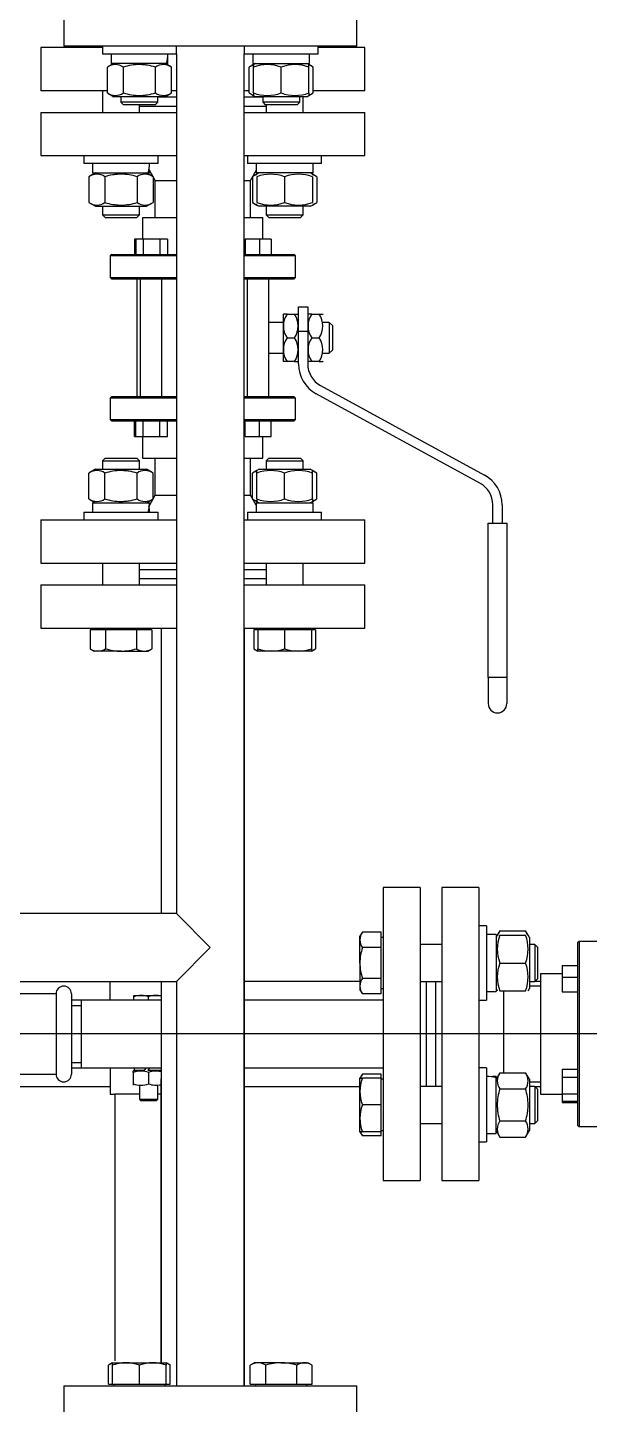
# Model space of a CAD drawing. Extents: x -681219 to -550379, y -242630 to -158199.
# Drawn here: x -635917 to -635577, y -178615 to -177781 of the extents above; entities that cross this region are included whole.
import ezdxf
from ezdxf.lldxf.tags import DXFTag

# ---------------------------------------------------------------- set-up
doc = ezdxf.new("R2010")
doc.units = 0
doc.header["$LTSCALE"] = 1000
for name, color, linetype in [('$TD_AUDIT_GENERATED_(352)', 7, 'CONTINUOUS'), ('$TD_AUDIT_GENERATED_(3BB)', 7, 'CONTINUOUS'), ('$TD_AUDIT_GENERATED_(65C)', 7, 'CONTINUOUS'), ('$TD_AUDIT_GENERATED_(71F)', 7, 'CONTINUOUS'), ('05R22-3', 7, 'CONTINUOUS'), ('12_GB93', 7, 'CONTINUOUS'), ('12_GB97.1', 7, 'CONTINUOUS'), ('6_GB93', 7, 'CONTINUOUS'), ('Default', 7, 'CONTINUOUS'), ('DN15-PN1.6_GB911', 7, 'CONTINUOUS'), ('DN15_GB3289.10_A', 7, 'CONTINUOUS'), ('DN15_GB3289.2_A', 7, 'CONTINUOUS'), ('DN20-PN1.6_GB911', 7, 'CONTINUOUS'), ('M12_GB6170', 7, 'CONTINUOUS'), ('M12×50_GB5782', 7, 'CONTINUOUS'), ('M12×55_GB5782', 7, 'CONTINUOUS'), ('M6_GB6170', 7, 'CONTINUOUS'), ('M6×30_GB5782', 7, 'CONTINUOUS'), ('MYGL011000391', 7, 'CONTINUOUS'), ('MYGL165_070101', 7, 'CONTINUOUS'), ('MYGL165_070102', 7, 'CONTINUOUS'), ('MYGL165_080101', 7, 'CONTINUOUS'), ('球阀DN15法兰不锈钢', 7, 'CONTINUOUS'), ('球阀DN20法兰不锈钢', 7, 'CONTINUOUS')]:
    doc.layers.add(name, color=color, linetype=linetype)
tags = doc.linetypes.add('CENTER2', pattern=[28.575, 19.05, -3.175, 3.175, -3.175]).pattern_tags.tags
tags[10:11] = [DXFTag(74, 4), DXFTag(75, 0), DXFTag(340, '0'), DXFTag(46, 0.0), DXFTag(50, 0.0), DXFTag(44, 0.0), DXFTag(45, 0.0)]
tags[8:9] = [DXFTag(74, 4), DXFTag(75, 0), DXFTag(340, '0'), DXFTag(46, 0.0), DXFTag(50, 0.0), DXFTag(44, 0.0), DXFTag(45, 0.0)]
tags[6:7] = [DXFTag(74, 4), DXFTag(75, 0), DXFTag(340, '0'), DXFTag(46, 0.0), DXFTag(50, 0.0), DXFTag(44, 0.0), DXFTag(45, 0.0)]
tags[4:5] = [DXFTag(74, 4), DXFTag(75, 0), DXFTag(340, '0'), DXFTag(46, 0.0), DXFTag(50, 0.0), DXFTag(44, 0.0), DXFTag(45, 0.0)]

# ---------------------------------------------------------------- blocks, each defined once
blk = doc.blocks.new('SEANNOT_GROUP57')
at = {"layer": 'Default', "color": 7, "linetype": 'CENTER2'}
blk.add_line((634.561, 521.491), (277.05, 521.491), dxfattribs=at)

msp = doc.modelspace()

# ---------------------------------------------------------------- linework, layer by layer
at = {"layer": '$TD_AUDIT_GENERATED_(352)', "color": 7, "linetype": 'Continuous'}
for p, q in [((-635849.3965, -178427.0186), (-635864.3592, -178427.0186)), ((-635864.3592, -178427.0186), (-635864.3592, -178588.597)), ((-635836.3041, -178427.0186), (-635838.1744, -178427.0186))]:
    msp.add_line(p, q, dxfattribs=at)
at = {"layer": '$TD_AUDIT_GENERATED_(3BB)', "color": 7, "linetype": 'Continuous'}
for p, q in [((-635867.1647, -178369.9732), (-635867.1647, -178358.7512)), ((-635867.1647, -178411.1207), (-635867.1647, -178427.0186)), ((-635867.1647, -178427.0186), (-635864.3592, -178427.0186))]:
    msp.add_line(p, q, dxfattribs=at)
at = {"layer": '$TD_AUDIT_GENERATED_(65C)', "color": 7, "linetype": 'Continuous'}
for p, q in [((-635715.6671, -178358.7512), (-635785.6747, -178358.7512)), ((-635606.2522, -178358.7512), (-635609.658, -178358.7512)), ((-635985.9313, -178422.3427), (-635867.1647, -178422.3427)), ((-635785.6747, -178422.3427), (-635715.6671, -178422.3427)), ((-635609.658, -178422.3427), (-635606.2522, -178422.3427))]:
    msp.add_line(p, q, dxfattribs=at)
at = {"layer": '$TD_AUDIT_GENERATED_(71F)', "color": 7, "linetype": 'Continuous'}
for p, q in [((-635836.1739, -178369.9732), (-635890.544, -178369.9732)), ((-635884.5589, -178411.1207), (-635884.5589, -178369.9732)), ((-635701.6396, -178369.9732), (-635785.6747, -178369.9732)), ((-635890.544, -178373.2463), (-635884.5589, -178373.2463)), ((-635890.544, -178407.8476), (-635884.5589, -178407.8476)), ((-635890.544, -178411.1207), (-635836.1739, -178411.1207)), ((-635785.6747, -178411.1207), (-635701.6396, -178411.1207))]:
    msp.add_line(p, q, dxfattribs=at)
at = {"layer": '05R22-3', "color": 7, "linetype": 'Continuous'}
for p, q in [((-635871.805, -177792.9731), (-635909.1172, -177792.9731)), ((-635909.1172, -177792.9731), (-635909.1172, -177819.1579)), ((-635712.7315, -177792.9731), (-635740.9523, -177792.9731)), ((-635712.7315, -177819.1579), (-635712.7315, -177792.9731)), ((-635868.7986, -177819.1579), (-635909.1172, -177819.1579)), ((-635826.9524, -177819.1579), (-635829.9232, -177819.1579)), ((-635782.8341, -177819.1579), (-635785.8049, -177819.1579)), ((-635712.7315, -177819.1579), (-635743.9587, -177819.1579)), ((-635826.9524, -177822.8986), (-635838.1388, -177822.8986)), ((-635774.6184, -177822.8986), (-635785.8049, -177822.8986))]:
    msp.add_line(p, q, dxfattribs=at)
at = {"layer": '12_GB93', "color": 7, "linetype": 'Continuous'}
for p, q in [((-635866.568, -177796.7138), (-635866.568, -177802.5119)), ((-635832.8808, -177802.5119), (-635866.568, -177802.5119)), ((-635832.1747, -177802.5119), (-635832.8808, -177802.5119)), ((-635832.1537, -177801.6628), (-635832.1537, -177796.7138)), ((-635832.1537, -177802.5119), (-635832.1537, -177801.6628)), ((-635780.6035, -177796.7138), (-635780.6035, -177802.5119)), ((-635780.6035, -177802.5119), (-635746.1893, -177802.5119)), ((-635746.1893, -177802.5119), (-635746.1893, -177796.7138)), ((-635877.7264, -177863.1109), (-635877.7264, -177868.909)), ((-635877.7264, -177868.909), (-635844.0391, -177868.909)), ((-635843.3331, -177868.909), (-635844.0391, -177868.909)), ((-635843.3121, -177868.0599), (-635843.3121, -177867.3578)), ((-635843.3121, -177868.909), (-635843.3121, -177868.0599)), ((-635778.5366, -177863.1109), (-635778.5366, -177868.909)), ((-635744.1223, -177868.909), (-635778.5366, -177868.909)), ((-635744.1223, -177868.909), (-635744.1223, -177863.1109)), ((-635877.7264, -178068.6613), (-635843.3121, -178068.6613)), ((-635877.7264, -178068.6613), (-635877.7264, -178074.4594)), ((-635844.9954, -178068.6613), (-635844.0391, -178068.6613)), ((-635843.3121, -178070.2125), (-635843.3121, -178068.6613)), ((-635778.5366, -178068.6613), (-635744.1223, -178068.6613)), ((-635778.5366, -178068.6613), (-635778.5366, -178074.4594)), ((-635744.1223, -178074.4594), (-635744.1223, -178068.6613)), ((-635843.3121, -178074.4594), (-635843.3121, -178073.6103)), ((-635633.1851, -178330.3576), (-635638.9831, -178330.3576)), ((-635633.1851, -178330.3576), (-635633.1851, -178364.7718)), ((-635638.9831, -178364.7718), (-635633.1851, -178364.7718)), ((-635633.1851, -178416.3221), (-635634.0342, -178416.3221)), ((-635633.1851, -178416.343), (-635633.1851, -178417.0491)), ((-635633.1851, -178450.7363), (-635633.1851, -178417.0491)), ((-635638.9831, -178450.7363), (-635633.1851, -178450.7363))]:
    msp.add_line(p, q, dxfattribs=at)
for centre, start, end in [((-635849.3609, -177797.5629), 343.285053, 2.8284743), ((-635849.3609, -177801.6628), 357.1715257, 6.8420175), ((-635860.5192, -177863.96), 343.285053, 2.8284743), ((-635860.5192, -177868.0599), 357.1715257, 6.8420175), ((-635860.5192, -178069.5104), 343.285053, 2.8284743), ((-635860.5192, -178073.6103), 357.1715257, 9.8583984), ((-635638.134, -178433.5292), 73.285053, 92.8284743), ((-635634.0342, -178433.5292), 87.1715257, 96.8420174)]:
    msp.add_arc(centre, 17.2071, start, end, dxfattribs=at)
at = {"layer": '12_GB97.1', "color": 7, "linetype": 'Continuous'}
for p, q in [((-635871.805, -177792.038), (-635871.805, -177796.7138)), ((-635826.9168, -177796.7138), (-635826.9168, -177792.038)), ((-635785.8405, -177792.038), (-635785.8405, -177796.7138)), ((-635740.9523, -177796.7138), (-635740.9523, -177792.038)), ((-635871.805, -177796.7138), (-635826.9168, -177796.7138)), ((-635785.8405, -177796.7138), (-635740.9523, -177796.7138)), ((-635882.9633, -177858.4351), (-635882.9633, -177863.1109)), ((-635838.0751, -177863.1109), (-635838.0751, -177858.4351)), ((-635783.7735, -177858.4351), (-635783.7735, -177863.1109)), ((-635738.8854, -177863.1109), (-635738.8854, -177858.4351)), ((-635838.0751, -177863.1109), (-635882.9633, -177863.1109)), ((-635738.8854, -177863.1109), (-635783.7735, -177863.1109)), ((-635738.8854, -177863.1109), (-635744.1223, -177863.1109)), ((-635882.9633, -178074.4594), (-635838.0751, -178074.4594)), ((-635882.9633, -178074.4594), (-635882.9633, -178079.1352)), ((-635838.0751, -178079.1352), (-635838.0751, -178074.4594)), ((-635783.7735, -178074.4594), (-635738.8854, -178074.4594)), ((-635783.7735, -178074.4594), (-635783.7735, -178079.1352)), ((-635738.8854, -178079.1352), (-635738.8854, -178074.4594)), ((-635638.9831, -178325.1206), (-635643.659, -178325.1206)), ((-635638.9831, -178325.1206), (-635638.9831, -178330.3576)), ((-635638.9831, -178325.1206), (-635638.9831, -178370.0088)), ((-635643.659, -178370.0088), (-635638.9831, -178370.0088)), ((-635638.9831, -178411.0851), (-635643.659, -178411.0851)), ((-635638.9831, -178411.0851), (-635638.9831, -178455.9733)), ((-635643.659, -178455.9733), (-635638.9831, -178455.9733))]:
    msp.add_line(p, q, dxfattribs=at)
at = {"layer": '6_GB93', "color": 7, "linetype": 'Continuous'}
for p, q in [((-635852.4825, -178411.1207), (-635852.4825, -178412.4299)), ((-635852.4825, -178412.4299), (-635846.3397, -178412.4299)), ((-635846.3397, -178412.4299), (-635845.0305, -178411.1207)), ((-635842.9145, -178411.1207), (-635844.2237, -178412.4299)), ((-635844.2237, -178412.4299), (-635836.1739, -178412.4299))]:
    msp.add_line(p, q, dxfattribs=at)
at = {"layer": 'DN15-PN1.6_GB911', "color": 7, "linetype": 'Continuous'}
for p, q in [((-635895.2198, -177769.5939), (-635895.2198, -177792.038)), ((-635717.5375, -177792.038), (-635717.5375, -177769.5939)), ((-635717.5375, -177792.038), (-635895.2198, -177792.038)), ((-635701.6396, -178301.7058), (-635701.6396, -178479.3881)), ((-635679.1955, -178301.7058), (-635701.6396, -178301.7058)), ((-635679.1955, -178301.7058), (-635679.1955, -178479.3881)), ((-635675.4548, -178358.7512), (-635675.4548, -178422.3427)), ((-635701.6396, -178479.3881), (-635679.1955, -178479.3881)), ((-635895.2198, -178603.7658), (-635717.5375, -178603.7658)), ((-635895.2198, -178603.7658), (-635895.2198, -178626.2099)), ((-635717.5375, -178626.2099), (-635717.5375, -178603.7658))]:
    msp.add_line(p, q, dxfattribs=at)
at = {"layer": 'DN15_GB3289.10_A', "color": 7, "linetype": 'Continuous'}
for p, q in [((-635899.8957, -178366.2325), (-635941.0432, -178366.2325)), ((-635899.8957, -178366.2325), (-635899.8957, -178414.8614)), ((-635890.544, -178366.2325), (-635890.544, -178414.8614)), ((-635941.0432, -178414.8614), (-635899.8957, -178414.8614))]:
    msp.add_line(p, q, dxfattribs=at)
for centre, start, end in [((-635895.2198, -178366.2325), 0, 180), ((-635895.2198, -178414.8614), 180, 0)]:
    msp.add_arc(centre, 4.6759, start, end, dxfattribs=at)
at = {"layer": 'DN15_GB3289.2_A', "color": 7, "linetype": 'Continuous'}
for centre, start, end in [((-635895.2198, -178366.2325), 0, 180), ((-635895.2198, -178414.8614), 180, 0)]:
    msp.add_arc(centre, 4.6759, start, end, dxfattribs=at)
at = {"layer": 'DN20-PN1.6_GB911', "color": 7, "linetype": 'Continuous'}
for p, q in [((-635909.1172, -178118.4124), (-635826.9524, -178118.4124)), ((-635909.1172, -178118.4124), (-635909.1172, -178144.5972)), ((-635849.2972, -178114.6717), (-635826.9524, -178114.6717)), ((-635785.8049, -178114.6717), (-635772.5515, -178114.6717)), ((-635785.8049, -178118.4124), (-635712.7315, -178118.4124)), ((-635712.7315, -178144.5972), (-635712.7315, -178118.4124)), ((-635909.1172, -178144.5972), (-635826.9524, -178144.5972)), ((-635785.8049, -178144.5972), (-635712.7315, -178144.5972))]:
    msp.add_line(p, q, dxfattribs=at)
at = {"layer": 'M12_GB6170', "color": 7, "linetype": 'Continuous'}
for p, q in [((-635864.8847, -177802.5119), (-635868.7986, -177804.7716)), ((-635829.9232, -177804.7716), (-635833.837, -177802.5119)), ((-635780.2295, -177803.2678), (-635782.8341, -177804.7716)), ((-635778.9202, -177802.5119), (-635780.2295, -177803.2678)), ((-635780.2295, -177804.7714), (-635780.2295, -177803.2678)), ((-635746.5633, -177803.2678), (-635747.8726, -177802.5119)), ((-635746.5633, -177804.7714), (-635746.5633, -177803.2678)), ((-635743.9587, -177804.7716), (-635746.5633, -177803.2678)), ((-635868.7986, -177820.4518), (-635868.7986, -177804.7716)), ((-635859.0797, -177820.452), (-635859.0797, -177804.7714)), ((-635839.642, -177820.452), (-635839.642, -177804.7714)), ((-635829.9232, -177820.4518), (-635829.9232, -177804.7716)), ((-635782.8341, -177820.4518), (-635782.8341, -177804.7716)), ((-635780.2295, -177820.452), (-635780.2295, -177804.7714)), ((-635763.3964, -177820.4518), (-635763.3964, -177804.7716)), ((-635746.5633, -177820.452), (-635746.5633, -177804.7714)), ((-635743.9587, -177820.4518), (-635743.9587, -177804.7716)), ((-635868.7986, -177820.4518), (-635864.8847, -177822.7115)), ((-635833.837, -177822.7115), (-635864.8847, -177822.7115)), ((-635833.837, -177822.7115), (-635829.9232, -177820.4518)), ((-635782.8341, -177820.4518), (-635780.2295, -177821.9556)), ((-635780.2295, -177820.452), (-635780.2295, -177821.9556)), ((-635780.2295, -177821.9556), (-635778.9202, -177822.7115)), ((-635747.8726, -177822.7115), (-635778.9202, -177822.7115)), ((-635747.8726, -177822.7115), (-635746.5633, -177821.9556)), ((-635746.5633, -177821.9556), (-635743.9587, -177820.4518)), ((-635746.5633, -177820.452), (-635746.5633, -177821.9556)), ((-635876.0431, -177868.909), (-635879.957, -177871.1687)), ((-635841.0815, -177871.1687), (-635844.9954, -177868.909)), ((-635778.1625, -177869.6649), (-635780.6384, -177871.0944)), ((-635776.8533, -177868.909), (-635778.1625, -177869.6649)), ((-635744.4964, -177869.6649), (-635745.8056, -177868.909)), ((-635741.8917, -177871.1687), (-635744.4964, -177869.6649)), ((-635879.957, -177871.1687), (-635879.957, -177886.8489)), ((-635870.2381, -177871.1685), (-635870.2381, -177886.8491)), ((-635850.8004, -177871.1685), (-635850.8004, -177886.8491)), ((-635841.0815, -177871.1687), (-635841.0815, -177886.8489)), ((-635780.7672, -177871.3233), (-635780.7672, -177886.8489)), ((-635778.1625, -177871.1685), (-635778.1625, -177886.8491)), ((-635761.3294, -177871.1687), (-635761.3294, -177886.8489)), ((-635744.4964, -177871.1685), (-635744.4964, -177886.8491)), ((-635741.8917, -177871.1687), (-635741.8917, -177886.8489)), ((-635879.957, -177886.8489), (-635876.0431, -177889.1086)), ((-635844.9954, -177889.1086), (-635841.0815, -177886.8489)), ((-635780.7672, -177886.8489), (-635778.1625, -177888.3527)), ((-635744.4964, -177888.3527), (-635741.8917, -177886.8489)), ((-635876.0431, -177889.1086), (-635844.9954, -177889.1086)), ((-635778.1625, -177888.3527), (-635776.8533, -177889.1086)), ((-635745.8056, -177889.1086), (-635776.8533, -177889.1086)), ((-635745.8056, -177889.1086), (-635744.4964, -177888.3527)), ((-635876.0431, -178048.4617), (-635879.957, -178050.7214)), ((-635879.957, -178066.4016), (-635879.957, -178050.7214)), ((-635876.0431, -178048.4617), (-635844.9954, -178048.4617)), ((-635870.2381, -178066.4018), (-635870.2381, -178050.7212)), ((-635850.8004, -178066.4018), (-635850.8004, -178050.7212)), ((-635841.0815, -178050.7214), (-635844.9954, -178048.4617)), ((-635841.0815, -178066.4016), (-635841.0815, -178050.7214)), ((-635778.1625, -178049.2176), (-635780.7672, -178050.7214)), ((-635780.7672, -178066.247), (-635780.7672, -178050.7214)), ((-635776.8533, -178048.4617), (-635778.1625, -178049.2176)), ((-635778.1625, -178050.7212), (-635778.1625, -178049.2176)), ((-635778.1625, -178066.4018), (-635778.1625, -178050.7212)), ((-635776.8533, -178048.4617), (-635745.8056, -178048.4617)), ((-635761.3294, -178066.4016), (-635761.3294, -178050.7214)), ((-635744.4964, -178049.2176), (-635745.8056, -178048.4617)), ((-635744.4964, -178050.7212), (-635744.4964, -178049.2176)), ((-635741.8917, -178050.7214), (-635744.4964, -178049.2176)), ((-635744.4964, -178066.4018), (-635744.4964, -178050.7212)), ((-635741.8917, -178066.4016), (-635741.8917, -178050.7214)), ((-635879.957, -178066.4016), (-635876.0431, -178068.6613)), ((-635844.9954, -178068.6613), (-635841.0815, -178066.4016)), ((-635780.6384, -178066.4759), (-635778.1625, -178067.9054)), ((-635778.1625, -178066.4018), (-635778.1625, -178067.9054)), ((-635778.1625, -178067.9054), (-635776.8533, -178068.6613)), ((-635745.8056, -178068.6613), (-635744.4964, -178067.9054)), ((-635744.4964, -178067.9054), (-635741.8917, -178066.4016)), ((-635744.4964, -178066.4018), (-635744.4964, -178067.9054)), ((-635630.9253, -178328.127), (-635632.4292, -178330.7316)), ((-635630.9253, -178328.127), (-635615.2452, -178328.127)), ((-635613.7413, -178330.7316), (-635615.2452, -178328.127)), ((-635632.4292, -178330.7316), (-635633.1851, -178332.0409)), ((-635630.9256, -178330.7316), (-635615.2449, -178330.7316)), ((-635612.9854, -178332.0409), (-635613.7413, -178330.7316)), ((-635612.9854, -178332.0409), (-635612.9854, -178363.0885)), ((-635630.9253, -178347.5647), (-635615.2452, -178347.5647)), ((-635633.1851, -178363.0885), (-635632.4292, -178364.3978)), ((-635630.9256, -178364.3978), (-635615.2449, -178364.3978)), ((-635613.7413, -178364.3978), (-635612.9854, -178363.0885)), ((-635630.9253, -178414.0915), (-635633.1851, -178418.0054)), ((-635630.9253, -178414.0915), (-635615.2452, -178414.0915)), ((-635612.9854, -178418.0054), (-635615.2452, -178414.0915)), ((-635612.9854, -178418.0054), (-635612.9854, -178449.053)), ((-635630.9256, -178423.8103), (-635615.2449, -178423.8103)), ((-635630.9256, -178443.2481), (-635615.2449, -178443.2481)), ((-635633.1851, -178449.053), (-635630.9253, -178452.9669)), ((-635630.9253, -178452.9669), (-635615.2452, -178452.9669)), ((-635615.2452, -178452.9669), (-635612.9854, -178449.053))]:
    msp.add_line(p, q, dxfattribs=at)
for centre, radius, start, end in [((-635863.939, -177811.9871), 8.6994, 56.0428623, 123.9600488), ((-635834.7828, -177811.9871), 8.6994, 56.0398026, 123.9572863), ((-635777.9745, -177811.9871), 8.6994, 102.6692235, 123.9600488), ((-635771.8133, -177827.7897), 24.5087, 69.9144081, 110.0839111), ((-635754.9795, -177827.7898), 24.5088, 69.9161491, 110.0855317), ((-635748.8183, -177811.9871), 8.6994, 56.0398026, 74.7226153), ((-635863.939, -177813.2363), 8.6994, 236.0398026, 303.9572863), ((-635834.7828, -177813.2363), 8.6994, 236.0428623, 303.9600488), ((-635777.9745, -177813.2363), 8.6994, 236.0398026, 251.9737368), ((-635771.8133, -177797.4336), 24.5088, 249.9161491, 290.0855317), ((-635754.9795, -177797.4337), 24.5087, 249.9144081, 290.0839111), ((-635748.8183, -177813.2363), 8.6994, 285.2184712, 303.9600488), ((-635875.0973, -177878.3842), 8.6994, 56.0428623, 123.9600488), ((-635845.9411, -177878.3842), 8.6994, 56.0398026, 123.9572863), ((-635775.9076, -177878.3842), 8.6994, 106.125317, 123.9600488), ((-635769.7463, -177894.1868), 24.5087, 69.9144081, 110.0839111), ((-635752.9126, -177894.1869), 24.5088, 69.9161491, 110.0855317), ((-635746.7513, -177878.3842), 8.6994, 56.0398026, 74.7226153), ((-635875.0973, -177879.6334), 8.6994, 236.0398026, 303.9572863), ((-635845.9411, -177879.6334), 8.6994, 236.0428623, 303.9600488), ((-635775.9076, -177879.6334), 8.6994, 236.0398026, 254.7226153), ((-635769.7463, -177863.8307), 24.5088, 249.9161491, 290.0855317), ((-635752.9126, -177863.8308), 24.5087, 249.9144081, 290.0839111), ((-635746.7513, -177879.6334), 8.6994, 288.3903207, 303.9600488), ((-635875.0973, -178057.9369), 8.6994, 56.0428623, 123.9600488), ((-635845.9411, -178057.9369), 8.6994, 56.0398026, 123.9572863), ((-635775.9076, -178057.9369), 8.6994, 108.3903207, 123.9600488), ((-635769.7463, -178073.7395), 24.5087, 69.9144081, 110.0839111), ((-635752.9126, -178073.7396), 24.5088, 69.9161491, 110.0855317), ((-635746.7513, -178057.9369), 8.6994, 56.0398026, 71.9737368), ((-635875.0973, -178059.1861), 8.6994, 236.0398026, 303.9572863), ((-635845.9411, -178059.1861), 8.6994, 236.0428623, 303.9600488), ((-635775.9076, -178059.1861), 8.6994, 236.0398026, 254.7226153), ((-635769.7463, -178043.3834), 24.5088, 249.9161491, 290.0855317), ((-635752.9126, -178043.3835), 24.5087, 249.9144081, 290.0839111), ((-635746.7513, -178059.1861), 8.6994, 285.6958113, 303.9600488), ((-635623.7099, -178332.9866), 8.6994, 146.0398026, 167.6389832), ((-635622.4607, -178332.9866), 8.6994, 18.3903207, 33.9600488), ((-635607.9071, -178339.1478), 24.5088, 159.9161491, 200.0855317), ((-635638.2633, -178339.1478), 24.5087, 339.9144081, 20.0839111), ((-635607.9072, -178355.9816), 24.5087, 159.9144081, 200.0839111), ((-635638.2634, -178355.9816), 24.5088, 339.9161491, 20.0855317), ((-635623.7099, -178418.9511), 8.6994, 146.0398026, 213.9572863), ((-635622.4607, -178418.9511), 8.6994, 326.0428623, 33.9600488), ((-635623.7098, -178448.1073), 8.6994, 146.0428623, 213.9600488), ((-635622.4606, -178448.1073), 8.6994, 326.0398026, 33.9572863)]:
    msp.add_arc(centre, radius, start, end, dxfattribs=at)
for points, knots in [([(-635839.642, -177804.7714), (-635841.213, -177804.3179), (-635842.8047, -177803.9401), (-635845.2392, -177803.5448), (-635846.0604, -177803.4416), (-635847.713, -177803.3028), (-635848.5368, -177803.2679), (-635851.0006, -177803.2676), (-635852.6327, -177803.4087), (-635855.8795, -177803.9321), (-635857.4989, -177804.315), (-635859.0797, -177804.7714)], [0, 0, 0, 0, 0.25, 0.25, 0.375, 0.375, 0.5, 0.5, 0.75, 0.75, 1, 1, 1, 1]), ([(-635859.0797, -177820.452), (-635857.4989, -177820.9084), (-635855.8795, -177821.2913), (-635852.6327, -177821.8147), (-635851.0006, -177821.9558), (-635848.5368, -177821.9556), (-635847.713, -177821.9206), (-635846.0604, -177821.7818), (-635845.2392, -177821.6786), (-635842.8047, -177821.2833), (-635841.213, -177820.9056), (-635839.642, -177820.452)], [0, 0, 0, 0, 0.25, 0.25, 0.5, 0.5, 0.625, 0.625, 0.75, 0.75, 1, 1, 1, 1]), ([(-635850.8004, -177871.1685), (-635852.3812, -177870.7121), (-635854.0006, -177870.3292), (-635857.2474, -177869.8058), (-635858.8795, -177869.6647), (-635861.3433, -177869.665), (-635862.1671, -177869.6999), (-635863.8197, -177869.8387), (-635864.6409, -177869.9419), (-635867.0754, -177870.3372), (-635868.6671, -177870.7149), (-635870.2381, -177871.1685)], [0, 0, 0, 0, 0.25, 0.25, 0.5, 0.5, 0.625, 0.625, 0.75, 0.75, 1, 1, 1, 1]), ([(-635870.2381, -177886.8491), (-635868.6671, -177887.3027), (-635867.0754, -177887.6804), (-635864.6409, -177888.0757), (-635863.8197, -177888.1789), (-635862.1671, -177888.3177), (-635861.3433, -177888.3526), (-635858.8795, -177888.3529), (-635857.2474, -177888.2118), (-635854.0006, -177887.6884), (-635852.3812, -177887.3055), (-635850.8004, -177886.8491)], [0, 0, 0, 0, 0.25, 0.25, 0.375, 0.375, 0.5, 0.5, 0.75, 0.75, 1, 1, 1, 1]), ([(-635850.8004, -178050.7212), (-635852.3713, -178050.2676), (-635853.9631, -178049.8899), (-635856.3975, -178049.4946), (-635857.2188, -178049.3914), (-635858.8714, -178049.2526), (-635859.6952, -178049.2176), (-635862.1589, -178049.2174), (-635863.7911, -178049.3585), (-635867.0379, -178049.8819), (-635868.6573, -178050.2648), (-635870.2381, -178050.7212)], [0, 0, 0, 0, 0.25, 0.25, 0.375, 0.375, 0.5, 0.5, 0.75, 0.75, 1, 1, 1, 1]), ([(-635870.2381, -178066.4018), (-635868.6573, -178066.8582), (-635867.0379, -178067.2411), (-635863.7911, -178067.7645), (-635862.1589, -178067.9056), (-635859.6952, -178067.9053), (-635858.8714, -178067.8704), (-635857.2188, -178067.7316), (-635856.3975, -178067.6284), (-635853.9631, -178067.2331), (-635852.3713, -178066.8554), (-635850.8004, -178066.4018)], [0, 0, 0, 0, 0.25, 0.25, 0.5, 0.5, 0.625, 0.625, 0.75, 0.75, 1, 1, 1, 1]), ([(-635630.9256, -178423.8103), (-635631.3819, -178425.3911), (-635631.7648, -178427.0106), (-635632.2883, -178430.2573), (-635632.4293, -178431.8895), (-635632.4291, -178434.3532), (-635632.3941, -178435.177), (-635632.2554, -178436.8296), (-635632.1522, -178437.6509), (-635631.7569, -178440.0854), (-635631.3791, -178441.6771), (-635630.9256, -178443.2481)], [0, 0, 0, 0, 0.25, 0.25, 0.5, 0.5, 0.625, 0.625, 0.75, 0.75, 1, 1, 1, 1]), ([(-635615.2449, -178443.2481), (-635614.7914, -178441.6771), (-635614.4136, -178440.0854), (-635614.0183, -178437.6509), (-635613.9151, -178436.8296), (-635613.7764, -178435.177), (-635613.7414, -178434.3532), (-635613.7412, -178431.8895), (-635613.8822, -178430.2573), (-635614.4057, -178427.0106), (-635614.7886, -178425.3911), (-635615.2449, -178423.8103)], [0, 0, 0, 0, 0.25, 0.25, 0.375, 0.375, 0.5, 0.5, 0.75, 0.75, 1, 1, 1, 1])]:
    msp.add_open_spline(points, degree=3, knots=knots, dxfattribs=at)
at = {"layer": 'M12×50_GB5782', "color": 7, "linetype": 'Continuous'}
for p, q in [((-635860.5829, -177822.7115), (-635860.5829, -177826.0033)), ((-635838.1388, -177826.0033), (-635860.5829, -177826.0033)), ((-635860.5829, -177826.0033), (-635859.0118, -177827.5744)), ((-635839.7099, -177827.5744), (-635859.0118, -177827.5744)), ((-635839.7099, -177827.5744), (-635838.1388, -177826.0033)), ((-635838.1388, -177826.0033), (-635838.1388, -177822.7115)), ((-635774.6184, -177822.7115), (-635774.6184, -177826.0033)), ((-635752.1743, -177826.0033), (-635774.6184, -177826.0033)), ((-635774.6184, -177826.0033), (-635773.0473, -177827.5744)), ((-635753.7454, -177827.5744), (-635773.0473, -177827.5744)), ((-635753.7454, -177827.5744), (-635752.1743, -177826.0033)), ((-635752.1743, -177826.0033), (-635752.1743, -177822.7115)), ((-635714.2179, -178328.8332), (-635715.6671, -178331.3433)), ((-635702.7618, -178328.8332), (-635714.2179, -178328.8332)), ((-635702.7618, -178338.199), (-635702.7618, -178328.8332)), ((-635715.6671, -178347.5647), (-635715.6671, -178331.3433)), ((-635701.6396, -178332.0409), (-635702.7618, -178332.0409)), ((-635666.1031, -178336.3427), (-635679.1955, -178336.3427)), ((-635609.6936, -178336.3427), (-635612.9854, -178336.3427)), ((-635609.6936, -178336.3427), (-635609.6936, -178358.7868)), ((-635608.1225, -178337.9138), (-635609.6936, -178336.3427)), ((-635702.7618, -178338.199), (-635714.2181, -178338.199)), ((-635702.7618, -178356.9304), (-635702.7618, -178338.199)), ((-635608.1225, -178337.9138), (-635608.1225, -178357.2157)), ((-635715.6671, -178347.5647), (-635715.6671, -178363.7862)), ((-635702.7618, -178356.9304), (-635714.2181, -178356.9304)), ((-635702.7618, -178366.2962), (-635702.7618, -178356.9304)), ((-635679.1955, -178358.7868), (-635666.1031, -178358.7868)), ((-635612.9854, -178358.7868), (-635609.6936, -178358.7868)), ((-635609.6936, -178358.7868), (-635608.1225, -178357.2157)), ((-635715.6671, -178363.7862), (-635714.2179, -178366.2962)), ((-635702.7618, -178366.2962), (-635714.2179, -178366.2962)), ((-635702.7618, -178363.0885), (-635701.6396, -178363.0885)), ((-635714.2179, -178414.7977), (-635715.6671, -178417.3077)), ((-635715.6671, -178449.7506), (-635715.6671, -178417.3077)), ((-635715.6671, -178417.3077), (-635714.2181, -178417.3077)), ((-635702.7618, -178417.3077), (-635714.2181, -178417.3077)), ((-635702.7618, -178414.7977), (-635714.2179, -178414.7977)), ((-635702.7618, -178417.3077), (-635702.7618, -178414.7977)), ((-635702.7618, -178433.5292), (-635702.7618, -178417.3077)), ((-635701.6396, -178418.0054), (-635702.7618, -178418.0054)), ((-635666.1031, -178422.3071), (-635679.1955, -178422.3071)), ((-635609.6936, -178422.3071), (-635612.9854, -178422.3071)), ((-635609.6936, -178422.3071), (-635609.6936, -178444.7512)), ((-635608.1225, -178423.8782), (-635609.6936, -178422.3071)), ((-635608.1225, -178423.8782), (-635608.1225, -178443.1802)), ((-635702.7618, -178433.5292), (-635714.2179, -178433.5292)), ((-635702.7618, -178449.7506), (-635702.7618, -178433.5292)), ((-635679.1955, -178444.7512), (-635666.1031, -178444.7512)), ((-635612.9854, -178444.7512), (-635609.6936, -178444.7512)), ((-635609.6936, -178444.7512), (-635608.1225, -178443.1802)), ((-635715.6671, -178449.7506), (-635714.2179, -178452.2607)), ((-635714.2181, -178449.7506), (-635715.6671, -178449.7506)), ((-635702.7618, -178449.7506), (-635714.2181, -178449.7506)), ((-635702.7618, -178452.2607), (-635714.2179, -178452.2607)), ((-635702.7618, -178449.053), (-635701.6396, -178449.053)), ((-635702.7618, -178452.2607), (-635702.7618, -178449.7506)), ((-635865.5823, -178589.7382), (-635868.0923, -178591.1874)), ((-635868.0923, -178602.6436), (-635868.0923, -178591.1874)), ((-635865.5823, -178589.7382), (-635833.1394, -178589.7382)), ((-635865.5823, -178591.1872), (-635865.5823, -178589.7382)), ((-635865.5823, -178602.6436), (-635865.5823, -178591.1872)), ((-635849.3609, -178602.6436), (-635849.3609, -178591.1874)), ((-635830.6294, -178591.1874), (-635833.1394, -178589.7382)), ((-635833.1394, -178589.7382), (-635833.1394, -178591.1872)), ((-635833.1394, -178602.6436), (-635833.1394, -178591.1872)), ((-635830.6294, -178602.6436), (-635830.6294, -178591.1874)), ((-635779.6178, -178589.7382), (-635782.1278, -178591.1874)), ((-635782.1278, -178602.6436), (-635782.1278, -178591.1874)), ((-635763.3964, -178589.7382), (-635779.6178, -178589.7382)), ((-635772.7621, -178602.6436), (-635772.7621, -178591.1872)), ((-635763.3964, -178589.7382), (-635747.1749, -178589.7382)), ((-635754.0307, -178602.6436), (-635754.0307, -178591.1872)), ((-635744.6649, -178591.1874), (-635747.1749, -178589.7382)), ((-635744.6649, -178602.6436), (-635744.6649, -178591.1874)), ((-635868.0923, -178602.6436), (-635865.5823, -178602.6436)), ((-635865.5823, -178602.6436), (-635849.3609, -178602.6436)), ((-635864.8847, -178602.6436), (-635864.8847, -178603.7658)), ((-635849.3609, -178602.6436), (-635833.1394, -178602.6436)), ((-635833.837, -178603.7658), (-635833.837, -178602.6436)), ((-635833.1394, -178602.6436), (-635830.6294, -178602.6436)), ((-635782.1278, -178602.6436), (-635772.7621, -178602.6436)), ((-635778.9202, -178602.6436), (-635778.9202, -178603.7658)), ((-635772.7621, -178602.6436), (-635754.0307, -178602.6436)), ((-635754.0307, -178602.6436), (-635744.6649, -178602.6436)), ((-635747.8726, -178603.7658), (-635747.8726, -178602.6436))]:
    msp.add_line(p, q, dxfattribs=at)
for centre, radius, start, end in [((-635707.2646, -178333.5163), 8.3833, 146.0398026, 213.9572862), ((-635707.2646, -178361.6131), 8.3833, 146.0428623, 213.9600488), ((-635692.0361, -178425.4181), 23.6183, 159.9161491, 200.0855316), ((-635707.2646, -178419.4808), 8.3833, 146.0398026, 164.7226159), ((-635692.0361, -178441.6402), 23.6182, 159.9144082, 200.0839111), ((-635707.2646, -178447.5776), 8.3833, 195.2184717, 213.9600488), ((-635863.4093, -178598.1408), 8.3833, 105.2184717, 123.9600488), ((-635857.4719, -178613.3692), 23.6182, 69.9144082, 110.0839111), ((-635841.2498, -178613.3693), 23.6183, 69.9161492, 110.0855316), ((-635835.3125, -178598.1407), 8.3833, 56.0398026, 74.7226159), ((-635777.4448, -178598.1408), 8.3833, 56.0428623, 123.9600488), ((-635749.348, -178598.1407), 8.3833, 56.0398026, 123.9572862)]:
    msp.add_arc(centre, radius, start, end, dxfattribs=at)
for points in [[(-635714.2181, -178338.199), (-635714.6579, -178339.7222), (-635715.0267, -178341.2824), (-635715.5311, -178344.4097), (-635715.6671, -178345.9821), (-635715.6671, -178347.5647)], [(-635715.6671, -178347.5647), (-635715.6671, -178349.1483), (-635715.5273, -178350.7534), (-635715.0194, -178353.8818), (-635714.6553, -178355.4161), (-635714.2181, -178356.9304)], [(-635763.3964, -178589.7382), (-635764.98, -178589.7382), (-635766.5851, -178589.878), (-635769.7135, -178590.3859), (-635771.2477, -178590.75), (-635772.7621, -178591.1872)], [(-635754.0307, -178591.1872), (-635755.5539, -178590.7474), (-635757.114, -178590.3786), (-635760.2413, -178589.8743), (-635761.8137, -178589.7382), (-635763.3964, -178589.7382)]]:
    msp.add_open_spline(points, degree=3, knots=[0, 0, 0, 0, 0.5, 0.5, 1, 1, 1, 1], dxfattribs=at)
at = {"layer": 'M12×55_GB5782', "color": 7, "linetype": 'Continuous'}
for p, q in [((-635876.0431, -177792.038), (-635876.0431, -177792.9731)), ((-635871.7413, -177819.1579), (-635871.7413, -177832.2503)), ((-635849.2972, -177832.2503), (-635849.2972, -177827.5744)), ((-635772.5515, -177827.5744), (-635772.5515, -177832.2503)), ((-635750.1074, -177832.2503), (-635750.1074, -177822.7115)), ((-635871.7413, -177889.1086), (-635871.7413, -177894.2708)), ((-635871.7413, -177894.2708), (-635849.2972, -177894.2708)), ((-635871.7413, -177894.2708), (-635870.1702, -177895.8419)), ((-635850.8683, -177895.8419), (-635849.2972, -177894.2708)), ((-635849.2972, -177894.2708), (-635849.2972, -177889.1086)), ((-635772.5515, -177889.1086), (-635772.5515, -177894.2708)), ((-635772.5515, -177894.2708), (-635750.1074, -177894.2708)), ((-635772.5515, -177894.2708), (-635770.9804, -177895.8419)), ((-635751.6785, -177895.8419), (-635750.1074, -177894.2708)), ((-635750.1074, -177894.2708), (-635750.1074, -177889.1086)), ((-635870.1702, -177895.8419), (-635850.8683, -177895.8419)), ((-635770.9804, -177895.8419), (-635751.6785, -177895.8419)), ((-635870.1702, -178041.7284), (-635871.7413, -178043.2995)), ((-635871.7413, -178043.2995), (-635849.2972, -178043.2995)), ((-635871.7413, -178043.2995), (-635871.7413, -178048.4617)), ((-635870.1702, -178041.7284), (-635850.8683, -178041.7284)), ((-635849.2972, -178043.2995), (-635850.8683, -178041.7284)), ((-635849.2972, -178048.4617), (-635849.2972, -178043.2995)), ((-635770.9804, -178041.7284), (-635772.5515, -178043.2995)), ((-635772.5515, -178043.2995), (-635750.1074, -178043.2995)), ((-635772.5515, -178043.2995), (-635772.5515, -178048.4617)), ((-635770.9804, -178041.7284), (-635751.6785, -178041.7284)), ((-635750.1074, -178043.2995), (-635751.6785, -178041.7284)), ((-635750.1074, -178048.4617), (-635750.1074, -178043.2995)), ((-635871.7413, -178105.32), (-635871.7413, -178118.4124)), ((-635849.2972, -178118.4124), (-635849.2972, -178105.32)), ((-635772.5515, -178105.32), (-635772.5515, -178118.4124)), ((-635750.1074, -178118.4124), (-635750.1074, -178105.32)), ((-635869.885, -178145.7194), (-635879.2507, -178145.7194)), ((-635879.2507, -178145.7194), (-635879.2507, -178157.1755)), ((-635876.0431, -178144.5972), (-635876.0431, -178145.7194)), ((-635869.885, -178145.7194), (-635869.885, -178157.1758)), ((-635851.1535, -178145.7194), (-635869.885, -178145.7194)), ((-635841.7878, -178145.7194), (-635851.1535, -178145.7194)), ((-635851.1535, -178145.7194), (-635851.1535, -178157.1758)), ((-635844.9954, -178145.7194), (-635844.9954, -178144.5972)), ((-635841.7878, -178145.7194), (-635841.7878, -178157.1755)), ((-635777.5509, -178145.7194), (-635780.0609, -178145.7194)), ((-635780.0609, -178145.7194), (-635780.0609, -178157.1755)), ((-635761.3294, -178145.7194), (-635777.5509, -178145.7194)), ((-635777.5509, -178145.7194), (-635777.5509, -178157.1758)), ((-635776.8533, -178144.5972), (-635776.8533, -178145.7194)), ((-635745.108, -178145.7194), (-635761.3294, -178145.7194)), ((-635761.3294, -178145.7194), (-635761.3294, -178157.1755)), ((-635745.8056, -178145.7194), (-635745.8056, -178144.5972)), ((-635745.108, -178145.7194), (-635745.108, -178157.1758)), ((-635742.598, -178145.7194), (-635745.108, -178145.7194)), ((-635742.598, -178145.7194), (-635742.598, -178157.1755)), ((-635879.2507, -178157.1755), (-635876.7407, -178158.6247)), ((-635860.5192, -178158.6247), (-635876.7407, -178158.6247)), ((-635860.5192, -178158.6247), (-635844.2978, -178158.6247)), ((-635844.2978, -178158.6247), (-635841.7878, -178157.1755)), ((-635780.0609, -178157.1755), (-635777.5509, -178158.6247)), ((-635777.5509, -178158.6247), (-635777.5509, -178157.1758)), ((-635745.108, -178158.6247), (-635777.5509, -178158.6247)), ((-635745.108, -178158.6247), (-635742.598, -178157.1755)), ((-635745.108, -178157.1758), (-635745.108, -178158.6247))]:
    msp.add_line(p, q, dxfattribs=at)
for centre, radius, start, end in [((-635874.5677, -178150.2222), 8.3833, 236.0398026, 303.9572862), ((-635846.4708, -178150.2222), 8.3833, 236.0428623, 303.9600488), ((-635775.3779, -178150.2222), 8.3833, 236.0398026, 251.9650924), ((-635769.4405, -178134.9937), 23.6183, 249.9161492, 290.0855316), ((-635753.2184, -178134.9938), 23.6182, 249.9144082, 290.0839111), ((-635747.281, -178150.2222), 8.3833, 285.2184717, 303.9600488)]:
    msp.add_arc(centre, radius, start, end, dxfattribs=at)
for points in [[(-635869.885, -178157.1758), (-635868.3617, -178157.6155), (-635866.8016, -178157.9843), (-635863.6743, -178158.4887), (-635862.1019, -178158.6247), (-635860.5192, -178158.6247)], [(-635860.5192, -178158.6247), (-635858.9356, -178158.6247), (-635857.3305, -178158.4849), (-635854.2021, -178157.977), (-635852.6679, -178157.6129), (-635851.1535, -178157.1758)]]:
    msp.add_open_spline(points, degree=3, knots=[0, 0, 0, 0, 0.5, 0.5, 1, 1, 1, 1], dxfattribs=at)
at = {"layer": 'M6_GB6170', "color": 7, "linetype": 'Continuous'}
for p, q in [((-635852.1085, -178412.4299), (-635853.1371, -178413.0239)), ((-635853.1371, -178413.8592), (-635853.1371, -178413.0239)), ((-635853.1371, -178413.8592), (-635853.1371, -178420.7264)), ((-635853.1371, -178420.7264), (-635853.1371, -178421.5618)), ((-635843.7854, -178413.8593), (-635843.7854, -178420.7263))]:
    msp.add_line(p, q, dxfattribs=at)
for centre, radius, start, end in [((-635848.4615, -178426.6181), 13.5887, 69.8723785, 110.1259407), ((-635848.4615, -178426.6182), 13.5888, 93.9891975, 110.1258261), ((-635848.4615, -178407.9674), 13.5888, 249.8741739, 290.1275069), ((-635839.1094, -178426.6182), 13.5888, 77.3634724, 110.1275069), ((-635839.1094, -178407.9675), 13.5887, 249.8723785, 282.0405479), ((-635839.1094, -178426.6181), 13.5887, 77.3950762, 86.0347893), ((-635839.1094, -178407.9674), 13.5888, 273.9891975, 282.0732792)]:
    msp.add_arc(centre, radius, start, end, dxfattribs=at)
at = {"layer": 'M6×30_GB5782', "color": 7, "linetype": 'Continuous'}
for p, q in [((-635852.7344, -178367.1677), (-635836.1739, -178367.1677)), ((-635852.7344, -178367.967), (-635852.7344, -178367.1677)), ((-635852.7344, -178369.9732), (-635852.7344, -178367.967)), ((-635843.7854, -178369.9732), (-635843.7854, -178367.9672)), ((-635849.3965, -178422.1557), (-635849.3965, -178429.9737)), ((-635838.1744, -178429.9737), (-635838.1744, -178422.1557)), ((-635849.3965, -178429.9737), (-635838.1744, -178429.9737)), ((-635849.3965, -178429.9737), (-635848.6109, -178430.7593)), ((-635848.6109, -178430.7593), (-635838.96, -178430.7593)), ((-635838.96, -178430.7593), (-635838.1744, -178429.9737))]:
    msp.add_line(p, q, dxfattribs=at)
for centre, radius, start, end in [((-635848.2601, -178380.1765), 13.0034, 69.8723785, 110.1259407), ((-635839.3108, -178380.1765), 13.0035, 75.8820912, 110.1275069)]:
    msp.add_arc(centre, radius, start, end, dxfattribs=at)
at = {"layer": 'MYGL011000391', "color": 7, "linetype": 'Continuous'}
for p, q in [((-635836.1739, -178417.6669), (-635836.3041, -178417.6669)), ((-635836.3041, -178417.6669), (-635836.3041, -178589.7382))]:
    msp.add_line(p, q, dxfattribs=at)
at = {"layer": 'MYGL165_070101', "color": 7, "linetype": 'Continuous'}
for p, q in [((-635826.9524, -177796.7138), (-635826.9524, -178317.6037)), ((-635785.8049, -178603.7658), (-635785.8049, -177796.7138)), ((-635806.3786, -178338.1774), (-635826.9524, -178317.6037)), ((-635806.3786, -178338.1774), (-635826.9524, -178358.7512)), ((-635826.9524, -178358.7512), (-635826.9524, -178603.7658))]:
    msp.add_line(p, q, dxfattribs=at)
at = {"layer": 'MYGL165_070102', "color": 7, "linetype": 'Continuous'}
for p, q in [((-635826.9524, -178317.6037), (-636103.7628, -178317.6037)), ((-635806.3786, -178338.1774), (-635826.9524, -178317.6037)), ((-635806.3786, -178338.1774), (-635826.9524, -178358.7512)), ((-636103.7628, -178358.7512), (-635826.9524, -178358.7512))]:
    msp.add_line(p, q, dxfattribs=at)
at = {"layer": 'MYGL165_080101', "color": 7, "linetype": 'Continuous'}
for p, q in [((-635836.1739, -178144.5972), (-635836.1739, -178317.6037)), ((-635785.6747, -178603.7658), (-635785.6747, -178144.5972)), ((-635836.1739, -178358.7512), (-635836.1739, -178589.7382))]:
    msp.add_line(p, q, dxfattribs=at)
at = {"layer": '球阀DN15法兰不锈钢', "color": 7, "linetype": 'Continuous'}
for p, q in [((-635666.1031, -178301.7058), (-635666.1031, -178479.3881)), ((-635643.659, -178301.7058), (-635666.1031, -178301.7058)), ((-635643.659, -178301.7058), (-635643.659, -178479.3881)), ((-635582.8729, -178334.4367), (-635583.8081, -178335.3719)), ((-635583.8081, -178335.3719), (-635583.8081, -178445.722)), ((-635582.8729, -178334.4367), (-635582.8729, -178446.6572)), ((-635569.7805, -178334.4367), (-635582.8729, -178334.4367)), ((-635606.2522, -178354.0753), (-635606.2522, -178427.0186)), ((-635593.1598, -178354.0753), (-635606.2522, -178354.0753)), ((-635593.1598, -178349.138), (-635583.8081, -178349.138)), ((-635593.1598, -178349.138), (-635593.1598, -178356.0982)), ((-635669.8438, -178358.7512), (-635669.8438, -178422.3427)), ((-635606.2522, -178361.5567), (-635612.9854, -178361.5567)), ((-635593.1598, -178356.0982), (-635583.8081, -178356.0982)), ((-635593.1598, -178356.0982), (-635593.1598, -178364.9567)), ((-635628.6963, -178364.3978), (-635628.6963, -178414.0915)), ((-635593.1598, -178364.9567), (-635583.8081, -178364.9567)), ((-635593.1598, -178411.9143), (-635593.1598, -178416.6599)), ((-635593.1598, -178411.9143), (-635583.8081, -178411.9143)), ((-635612.9854, -178419.5372), (-635606.2522, -178419.5372)), ((-635593.1598, -178416.6599), (-635593.1598, -178426.7839)), ((-635593.1598, -178416.6599), (-635583.8081, -178416.6599)), ((-635606.2522, -178427.0186), (-635593.1598, -178427.0186)), ((-635593.1598, -178426.7839), (-635593.1598, -178431.2132)), ((-635593.1598, -178426.7839), (-635583.8081, -178426.7839)), ((-635593.1598, -178431.2132), (-635593.1598, -178431.9559)), ((-635593.1598, -178431.2132), (-635583.8081, -178431.2132)), ((-635593.1598, -178431.9559), (-635583.8081, -178431.9559)), ((-635583.8081, -178445.722), (-635582.8729, -178446.6572)), ((-635582.8729, -178446.6572), (-635569.7805, -178446.6572)), ((-635666.1031, -178479.3881), (-635643.659, -178479.3881))]:
    msp.add_line(p, q, dxfattribs=at)
at = {"layer": '球阀DN20法兰不锈钢', "color": 7, "linetype": 'Continuous'}
for p, q in [((-635849.2972, -177828.5096), (-635826.9524, -177828.5096)), ((-635785.8049, -177828.5096), (-635772.5515, -177828.5096)), ((-635909.1172, -177832.2503), (-635826.9524, -177832.2503)), ((-635909.1172, -177832.2503), (-635909.1172, -177858.4351)), ((-635785.8049, -177832.2503), (-635712.7315, -177832.2503)), ((-635712.7315, -177858.4351), (-635712.7315, -177832.2503)), ((-635909.1172, -177858.4351), (-635826.9524, -177858.4351)), ((-635785.8049, -177858.4351), (-635712.7315, -177858.4351)), ((-635843.3276, -177867.3303), (-635841.2103, -177871.0944)), ((-635781.9341, -177873.3978), (-635778.5366, -177867.3578)), ((-635841.0815, -177871.3233), (-635839.9146, -177873.3978)), ((-635839.9146, -177873.3978), (-635826.9524, -177873.3978)), ((-635839.9146, -177873.3978), (-635839.9146, -177895.8419)), ((-635785.8049, -177873.3978), (-635781.9341, -177873.3978)), ((-635781.9341, -177895.8419), (-635781.9341, -177873.3978)), ((-635847.396, -177895.8419), (-635826.9524, -177895.8419)), ((-635847.396, -177895.8419), (-635847.396, -177908.9342)), ((-635785.8049, -177895.8419), (-635774.4527, -177895.8419)), ((-635774.4527, -177908.9342), (-635774.4527, -177895.8419)), ((-635851.5906, -177908.9342), (-635852.3333, -177908.9342)), ((-635852.3333, -177908.9342), (-635852.3333, -177918.286)), ((-635847.1613, -177908.9342), (-635851.5906, -177908.9342)), ((-635851.5906, -177908.9342), (-635851.5906, -177918.286)), ((-635837.0373, -177908.9342), (-635847.1613, -177908.9342)), ((-635847.1613, -177908.9342), (-635847.1613, -177918.286)), ((-635832.2917, -177908.9342), (-635837.0373, -177908.9342)), ((-635837.0373, -177908.9342), (-635837.0373, -177918.286)), ((-635832.2917, -177908.9342), (-635832.2917, -177918.286)), ((-635776.4756, -177908.9342), (-635785.3341, -177908.9342)), ((-635785.3341, -177908.9342), (-635785.3341, -177918.286)), ((-635769.5154, -177908.9342), (-635776.4756, -177908.9342)), ((-635776.4756, -177908.9342), (-635776.4756, -177918.286)), ((-635769.5154, -177908.9342), (-635769.5154, -177918.286)), ((-635866.0994, -177918.286), (-635867.0346, -177919.2211)), ((-635826.9524, -177919.2211), (-635867.0346, -177919.2211)), ((-635867.0346, -177919.2211), (-635867.0346, -177932.3135)), ((-635866.0994, -177918.286), (-635826.9524, -177918.286)), ((-635785.8049, -177918.286), (-635755.7493, -177918.286)), ((-635754.8141, -177919.2211), (-635785.8049, -177919.2211)), ((-635754.8141, -177919.2211), (-635755.7493, -177918.286)), ((-635754.8141, -177932.3135), (-635754.8141, -177919.2211)), ((-635867.0346, -177932.3135), (-635826.9524, -177932.3135)), ((-635867.0346, -177932.3135), (-635866.0994, -177933.2487)), ((-635826.9524, -177933.2487), (-635866.0994, -177933.2487)), ((-635850.9608, -177933.2487), (-635850.9608, -178004.3216)), ((-635848.8154, -177933.2487), (-635848.8154, -178004.3216)), ((-635835.6942, -178004.3216), (-635835.6942, -177933.2487)), ((-635785.8049, -177932.3135), (-635754.8141, -177932.3135)), ((-635755.7493, -177933.2487), (-635785.8049, -177933.2487)), ((-635784.009, -177933.2487), (-635784.009, -178004.3216)), ((-635770.8879, -178004.3216), (-635770.8879, -177933.2487)), ((-635755.7493, -177933.2487), (-635754.8141, -177932.3135)), ((-635752.9438, -177950.0817), (-635747.3328, -177950.0817)), ((-635752.9438, -177965.0445), (-635752.9438, -177950.0817)), ((-635747.3328, -177950.0817), (-635747.3328, -177965.0445)), ((-635762.2955, -177959.4334), (-635770.8879, -177959.4334)), ((-635762.1084, -177954.3835), (-635762.2955, -177954.5706)), ((-635762.2955, -177954.5706), (-635762.2955, -177982.9997)), ((-635759.8805, -177954.3835), (-635762.1084, -177954.3835)), ((-635759.8805, -177954.3835), (-635755.3588, -177954.3835)), ((-635755.3588, -177954.3835), (-635753.1308, -177954.3835)), ((-635752.9438, -177954.5706), (-635753.1308, -177954.3835)), ((-635747.1457, -177954.3835), (-635747.3328, -177954.5706)), ((-635744.9178, -177954.3835), (-635747.1457, -177954.3835)), ((-635744.9178, -177954.3835), (-635740.396, -177954.3835)), ((-635740.396, -177954.3835), (-635738.1681, -177954.3835)), ((-635737.9811, -177954.5706), (-635738.1681, -177954.3835)), ((-635734.2404, -177959.4334), (-635737.9811, -177959.4334)), ((-635734.2404, -177959.4334), (-635734.2404, -177978.1369)), ((-635732.37, -177961.3038), (-635734.2404, -177959.4334)), ((-635732.37, -177961.3038), (-635732.37, -177976.2665)), ((-635759.8805, -177968.7851), (-635755.3588, -177968.7851)), ((-635747.3328, -177965.0445), (-635752.9438, -177965.0445)), ((-635752.9438, -177984.6244), (-635752.9438, -177965.0445)), ((-635747.3328, -177965.0445), (-635747.3328, -177984.6244)), ((-635744.9178, -177968.7851), (-635740.396, -177968.7851)), ((-635770.8879, -177978.1369), (-635762.2955, -177978.1369)), ((-635737.9811, -177978.1369), (-635734.2404, -177978.1369)), ((-635734.2404, -177978.1369), (-635732.37, -177976.2665)), ((-635762.2955, -177982.9997), (-635762.1084, -177983.1868)), ((-635759.8805, -177983.1868), (-635762.1084, -177983.1868)), ((-635755.3588, -177983.1868), (-635759.8805, -177983.1868)), ((-635755.3588, -177983.1868), (-635753.1335, -177983.1868)), ((-635753.1308, -177983.1868), (-635752.9438, -177982.9997)), ((-635747.3328, -177982.9997), (-635747.1457, -177983.1868)), ((-635744.9178, -177983.1868), (-635747.1457, -177983.1868)), ((-635740.396, -177983.1868), (-635744.9178, -177983.1868)), ((-635740.396, -177983.1868), (-635738.1707, -177983.1868)), ((-635738.1681, -177983.1868), (-635737.9811, -177982.9997)), ((-635642.9125, -178056.8309), (-635742.2185, -178002.6878)), ((-635739.5325, -177997.7615), (-635640.2266, -178051.9045)), ((-635866.0994, -178004.3216), (-635867.0346, -178005.2568)), ((-635826.9524, -178005.2568), (-635867.0346, -178005.2568)), ((-635867.0346, -178005.2568), (-635867.0346, -178018.3492)), ((-635866.0994, -178004.3216), (-635826.9524, -178004.3216)), ((-635785.8049, -178004.3216), (-635755.7493, -178004.3216)), ((-635754.8141, -178005.2568), (-635785.8049, -178005.2568)), ((-635754.8141, -178005.2568), (-635755.7493, -178004.3216)), ((-635754.8141, -178018.3492), (-635754.8141, -178005.2568)), ((-635867.0346, -178018.3492), (-635826.9524, -178018.3492)), ((-635867.0346, -178018.3492), (-635866.0994, -178019.2843)), ((-635826.9524, -178019.2843), (-635866.0994, -178019.2843)), ((-635852.3333, -178028.636), (-635852.3333, -178019.2843)), ((-635851.5906, -178028.636), (-635851.5906, -178019.2843)), ((-635847.1613, -178028.636), (-635847.1613, -178019.2843)), ((-635837.0373, -178028.636), (-635837.0373, -178019.2843)), ((-635832.2917, -178028.636), (-635832.2917, -178019.2843)), ((-635785.8049, -178018.3492), (-635754.8141, -178018.3492)), ((-635755.7493, -178019.2843), (-635785.8049, -178019.2843)), ((-635785.3341, -178028.636), (-635785.3341, -178019.2843)), ((-635776.4756, -178028.636), (-635776.4756, -178019.2843)), ((-635769.5154, -178028.636), (-635769.5154, -178019.2843)), ((-635755.7493, -178019.2843), (-635754.8141, -178018.3492)), ((-635852.3333, -178028.636), (-635851.5906, -178028.636)), ((-635851.5906, -178028.636), (-635847.1613, -178028.636)), ((-635847.396, -178028.636), (-635847.396, -178041.7284)), ((-635847.1613, -178028.636), (-635837.0373, -178028.636)), ((-635837.0373, -178028.636), (-635832.2917, -178028.636)), ((-635785.3341, -178028.636), (-635776.4756, -178028.636)), ((-635776.4756, -178028.636), (-635769.5154, -178028.636)), ((-635774.4527, -178041.7284), (-635774.4527, -178028.636)), ((-635847.396, -178041.7284), (-635826.9524, -178041.7284)), ((-635839.9146, -178041.7284), (-635839.9146, -178064.1725)), ((-635785.8049, -178041.7284), (-635774.4527, -178041.7284)), ((-635781.9341, -178064.1725), (-635781.9341, -178041.7284)), ((-635841.2103, -178066.4759), (-635843.3276, -178070.24)), ((-635839.9146, -178064.1725), (-635841.0815, -178066.247)), ((-635839.9146, -178064.1725), (-635826.9524, -178064.1725)), ((-635785.8049, -178064.1725), (-635781.9341, -178064.1725)), ((-635778.5366, -178070.2125), (-635781.9341, -178064.1725)), ((-635635.1123, -178081.0056), (-635635.1123, -178069.9679)), ((-635629.5013, -178069.9679), (-635629.5013, -178081.0056)), ((-635909.1172, -178079.1352), (-635826.9524, -178079.1352)), ((-635909.1172, -178079.1352), (-635909.1172, -178105.32)), ((-635785.8049, -178079.1352), (-635712.7315, -178079.1352)), ((-635712.7315, -178105.32), (-635712.7315, -178079.1352)), ((-635637.9178, -178081.0056), (-635626.6958, -178081.0056)), ((-635637.9178, -178174.5226), (-635637.9178, -178081.0056)), ((-635626.6958, -178081.0056), (-635626.6958, -178174.5226)), ((-635909.1172, -178105.32), (-635826.9524, -178105.32)), ((-635849.2972, -178109.0607), (-635826.9524, -178109.0607)), ((-635785.8049, -178105.32), (-635712.7315, -178105.32)), ((-635785.8049, -178109.0607), (-635772.5515, -178109.0607)), ((-635626.6958, -178174.5226), (-635637.9178, -178174.5226)), ((-635637.9178, -178174.5226), (-635637.9178, -178190.4205)), ((-635626.6958, -178174.5226), (-635626.6958, -178190.4205))]:
    msp.add_line(p, q, dxfattribs=at)
for centre, radius, start, end in [((-635749.2101, -177961.5843), 12.8728, 145.9868995, 214.0131005), ((-635749.184, -177961.5843), 12.8944, 146.05178, 213.94822), ((-635766.0291, -177961.5843), 12.8728, 325.9868995, 34.0131005), ((-635766.0291, -177961.5843), 12.8728, 325.9868205, 34.0131795), ((-635734.2474, -177961.5843), 12.8728, 145.9868995, 214.0131005), ((-635734.2213, -177961.5843), 12.8944, 146.05178, 213.94822), ((-635751.0664, -177961.5843), 12.8728, 325.9868995, 34.0131005), ((-635751.0664, -177961.5843), 12.8728, 325.9868205, 34.0131795), ((-635749.2102, -177975.986), 12.8728, 145.9868205, 214.0131795), ((-635749.184, -177975.986), 12.8944, 146.05178, 213.94822), ((-635766.0291, -177975.986), 12.8728, 325.9868205, 34.0131795), ((-635766.0552, -177975.986), 12.8944, 326.05178, 33.94822), ((-635734.2474, -177975.986), 12.8728, 145.9868205, 214.0131795), ((-635734.2213, -177975.986), 12.8944, 146.05178, 213.94822), ((-635751.0664, -177975.986), 12.8728, 325.9868205, 34.0131795), ((-635751.0925, -177975.986), 12.8944, 326.05178, 33.94822), ((-635732.37, -177984.6244), 20.5737, 180, 241.4001527), ((-635732.37, -177984.6244), 14.9627, 180, 241.4001527), ((-635650.075, -178069.9679), 20.5737, 0, 61.4001527), ((-635650.075, -178069.9679), 14.9627, 0, 61.4001527), ((-635632.3068, -178190.4205), 5.611, 180, 0)]:
    msp.add_arc(centre, radius, start, end, dxfattribs=at)

# ---------------------------------------------------------------- block references
at = {"layer": 'Default', "xscale": 18.70340592646163, "yscale": 18.70340592646163, "zscale": 18.70340592646163}
msp.add_blockref('SEANNOT_GROUP57', (-644773.0012, -188144.197), dxfattribs=at)

doc.saveas('drawing.dxf')
